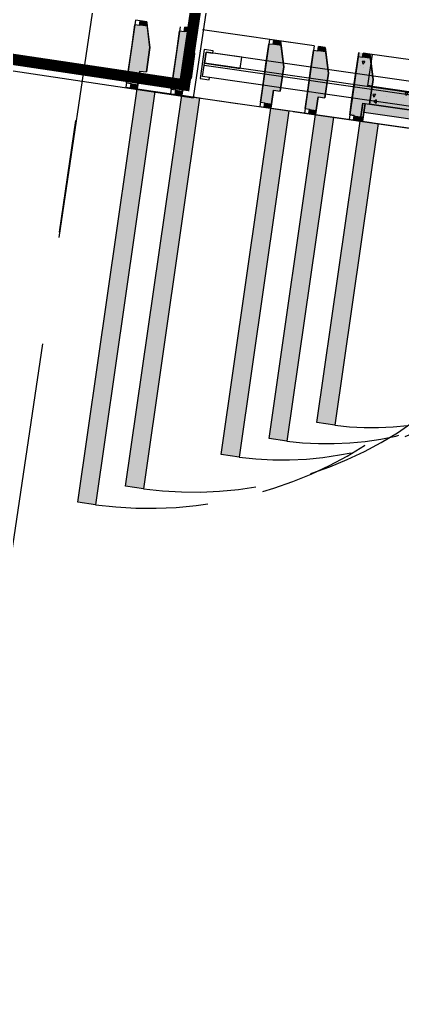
# Model space of a CAD drawing. Header units: millimetres. Extents: x 338 to 506, y 179 to 335.
# Drawn here: x 445.075 to 445.923, y 234.696 to 236.887 of the extents above; entities that cross this region are included whole.
import ezdxf

# ---------------------------------------------------------------- set-up
doc = ezdxf.new("R2010")
doc.units = ezdxf.units.MM
for name, pattern in [('CENTER', [2, 1.25, -0.25, 0.25, -0.25]), ('DASHED2', [0.375, 0.25, -0.125]), ('HIDDEN', [0.375, 0.25, -0.125])]:
    doc.linetypes.add(name, pattern=pattern)
for name, color, linetype in [('A-DOOR', 3, 'Continuous'), ('A-GLAZ', 142, 'Continuous'), ('COLUMNAS', 252, 'Continuous'), ('CUBIERTA', 254, 'Continuous'), ('EJES-COLUMNAS', 3, 'CENTER'), ('EJES_DE_COLUMNA', 255, 'DASHED2'), ('MUROS', 32, 'Continuous')]:
    doc.layers.add(name, color=color, linetype=linetype)

# ---------------------------------------------------------------- blocks, each defined once
blk = doc.blocks.new('*U919')
for p, q in [((0.035, 0.0047), (0.035, 0.7353)), ((0.035, 0.7353), (0.06, 0.7353)), ((0.06, 0.0047), (0.06, 0.7353)), ((0.065, 0.0047), (0.065, 0.7353)), ((0.09, 0.0047), (0.09, 0.7353)), ((0.09, 0.0047), (0.09, 0.7353)), ((0.09, 0.0047), (0.09, 0.7353)), ((0.09, 0.0047), (0.09, 0.7353)), ((0.035, 0.0047), (0.06, 0.0047)), ((0.065, 0.0047), (0.065, 0.0143))]:
    blk.add_line(p, q)
for points in [[(0.095, 0.74), (0.095, 0.72), (0.09, 0.72), (0.09, 0.7353), (0.035, 0.7353), (0.035, 0.72), (0.03, 0.72), (0.03, 0.74)], [(0.035, 0.7353), (0.06, 0.7353), (0.06, 0.655), (0.035, 0.655)], [(0.035, 0.0047), (0.06, 0.0047), (0.06, 0.0806), (0.035, 0.0806)], [(0.095, 0), (0.095, 0.02), (0.09, 0.02), (0.09, 0.0047), (0.035, 0.0047), (0.035, 0.02), (0.03, 0.02), (0.03, 0)]]:
    blk.add_lwpolyline(points, close=True)
blk = doc.blocks.new('*U1290')
at = {"color": 7, "linetype": 'Continuous'}
for p, q in [((1.01, -0.08), (1.01, -0.04)), ((1.36, -0.04), (1.36, -0.08))]:
    blk.add_line(p, q, dxfattribs=at)
at = {"color": 7, "linetype": 'Continuous', "extrusion": (0, 0, -1)}
for points in [[(-1.01, -0.04), (-1.36, -0.08), (-1.01, -0.08)], [(-1.01, -0.04), (-1.36, -0.04), (-1.36, -0.08)]]:
    blk.add_solid(points, dxfattribs=at)
blk = doc.blocks.new('*U1292')
at = {"color": 7, "linetype": 'Continuous'}
for p, q in [((1, -0.04), (1, -0.02)), ((1.37, -0.02), (1.37, -0.04))]:
    blk.add_line(p, q, dxfattribs=at)
at = {"color": 7, "linetype": 'Continuous', "extrusion": (0, 0, -1)}
for points in [[(-1, -0.02), (-1.37, -0.04), (-1, -0.04)], [(-1, -0.02), (-1.37, -0.02), (-1.37, -0.04)]]:
    blk.add_solid(points, dxfattribs=at)
blk = doc.blocks.new('*U1293')
at = {"color": 7, "linetype": 'Continuous'}
for p, q in [((1.37, -0.01), (1.37, 0)), ((1.39, 0), (1.39, -0.01)), ((1.37, -0.04), (1.37, -0.01)), ((1.4, -0.01), (1.4, -0.04)), ((1.36, -0.08), (1.36, -0.04)), ((1.4, -0.04), (1.4, -0.08)), ((1.37, -0.15), (1.37, -0.08)), ((1.4, -0.08), (1.4, -0.15))]:
    blk.add_line(p, q, dxfattribs=at)
at = {"color": 7, "linetype": 'Continuous', "extrusion": (0, 0, -1)}
for points in [[(-1.37, 0), (-1.39, -0.01), (-1.37, -0.01)], [(-1.37, 0), (-1.39, 0), (-1.39, -0.01)], [(-1.37, -0.01), (-1.4, -0.04), (-1.37, -0.04)], [(-1.37, -0.01), (-1.4, -0.01), (-1.4, -0.04)], [(-1.36, -0.04), (-1.4, -0.08), (-1.36, -0.08)], [(-1.36, -0.04), (-1.4, -0.04), (-1.4, -0.08)], [(-1.37, -0.08), (-1.4, -0.15), (-1.37, -0.15)], [(-1.37, -0.08), (-1.4, -0.08), (-1.4, -0.15)]]:
    blk.add_solid(points, dxfattribs=at)
blk = doc.blocks.new('*X1294')
at = {"color": 0}
for p, q in [((1.3949, -0.0141), (1.3949, -0.0141)), ((1.0331, -0.0501), (1.0361, -0.0433)), ((1.039, -0.049), (1.0361, -0.0433)), ((1.0399, -0.0433), (1.0399, -0.0433)), ((1.0406, -0.0436), (1.0406, -0.0436)), ((1.1734, -0.0412), (1.1734, -0.0412)), ((1.2473, -0.0418), (1.2473, -0.0418)), ((1.2889, -0.0434), (1.2889, -0.0434)), ((1.3778, -0.0334), (1.3778, -0.0334)), ((1.3979, -0.0416), (1.3979, -0.0416)), ((1.0331, -0.0501), (1.039, -0.049)), ((1.0803, -0.0668), (1.0728, -0.0608)), ((1.073, -0.0721), (1.0728, -0.0608)), ((1.0774, -0.0491), (1.0774, -0.0491)), ((1.1023, -0.0573), (1.1023, -0.0573)), ((1.1149, -0.0536), (1.1097, -0.05)), ((1.1103, -0.0574), (1.1097, -0.05)), ((1.1099, -0.0653), (1.1099, -0.0653)), ((1.1103, -0.0574), (1.1149, -0.0536)), ((1.1166, -0.0508), (1.1166, -0.0508)), ((1.1267, -0.0519), (1.1267, -0.0519)), ((1.158, -0.0613), (1.158, -0.0613)), ((1.1932, -0.0594), (1.1932, -0.0594)), ((1.2059, -0.0574), (1.2059, -0.0574)), ((1.2331, -0.0507), (1.2278, -0.0471)), ((1.2285, -0.0545), (1.2278, -0.0471)), ((1.2285, -0.0545), (1.2331, -0.0507)), ((1.254, -0.0534), (1.254, -0.0534)), ((1.2645, -0.0488), (1.2645, -0.0488)), ((1.2873, -0.0656), (1.2873, -0.0656)), ((1.3019, -0.0495), (1.3019, -0.0495)), ((1.324, -0.0493), (1.324, -0.0493)), ((1.3257, -0.0626), (1.3257, -0.0626)), ((1.3512, -0.0478), (1.346, -0.0442)), ((1.3466, -0.0516), (1.346, -0.0442)), ((1.3466, -0.0516), (1.3512, -0.0478)), ((1.3499, -0.0636), (1.3529, -0.0568)), ((1.3499, -0.0636), (1.3557, -0.0625)), ((1.35, -0.0455), (1.35, -0.0455)), ((1.3557, -0.0625), (1.3529, -0.0568)), ((1.3608, -0.0624), (1.3608, -0.0624)), ((1.3932, -0.061), (1.3932, -0.061)), ((1.0085, -0.0854), (1.0085, -0.0854)), ((1.014, -0.0732), (1.014, -0.0732)), ((1.0455, -0.0762), (1.0455, -0.0762)), ((1.062, -0.0692), (1.062, -0.0692)), ((1.0626, -0.0677), (1.0626, -0.0677)), ((1.073, -0.0721), (1.0803, -0.0668)), ((1.0779, -0.0748), (1.0779, -0.0748)), ((1.1297, -0.0725), (1.1297, -0.0725)), ((1.1393, -0.0752), (1.1393, -0.0752)), ((1.1635, -0.0712), (1.1635, -0.0712)), ((1.2031, -0.0693), (1.2031, -0.0693)), ((1.2356, -0.0679), (1.2356, -0.0679)), ((1.2496, -0.0795), (1.2496, -0.0795)), ((1.2574, -0.0742), (1.2499, -0.0683)), ((1.2502, -0.0795), (1.2499, -0.0683)), ((1.2502, -0.0795), (1.2574, -0.0742)), ((1.27, -0.0662), (1.27, -0.0662)), ((1.2786, -0.0798), (1.2786, -0.0798)), ((1.2792, -0.0774), (1.2822, -0.0705)), ((1.2792, -0.0774), (1.2851, -0.0762)), ((1.2851, -0.0762), (1.2822, -0.0705)), ((1.3466, -0.0737), (1.3466, -0.0737)), ((1.3746, -0.0719), (1.3746, -0.0719)), ((1.3874, -0.0764), (1.3874, -0.0764)), ((1.3725, -0.1071), (1.3725, -0.1071)), ((1.0017, -0.1298), (1, -0.1264)), ((1, -0.1316), (1.0014, -0.1314)), ((1.3839, -0.1184), (1.3839, -0.1184)), ((1.3839, -0.1321), (1.387, -0.1253)), ((1.3839, -0.1321), (1.3898, -0.131)), ((1.3898, -0.131), (1.387, -0.1253)), ((1.392, -0.1225), (1.392, -0.1225)), ((1, -0.143), (1, -0.143)), ((1, -0.15), (1, -0.15)), ((1, -0.15), (1, -0.15)), ((1, -0.15), (1, -0.15))]:
    blk.add_line(p, q, dxfattribs=at)
blk = doc.blocks.new('*U1300')
at = {"color": 7, "linetype": 'Continuous'}
for p, q in [((1.575, -0.01), (1.575, 0)), ((1.59, 0), (1.59, -0.01)), ((1.575, -0.04), (1.575, -0.01)), ((1.6, -0.01), (1.6, -0.04)), ((1.56, -0.095), (1.56, -0.04)), ((1.6, -0.04), (1.6, -0.095)), ((1.5723, -0.14), (1.56, -0.095)), ((1.6, -0.095), (1.6, -0.14)), ((1.575, -0.15), (1.5723, -0.14)), ((1.59, -0.14), (1.59, -0.15))]:
    blk.add_line(p, q, dxfattribs=at)
at = {"color": 7, "linetype": 'Continuous', "extrusion": (0, 0, -1)}
for points in [[(-1.575, 0), (-1.59, -0.01), (-1.575, -0.01)], [(-1.575, 0), (-1.59, 0), (-1.59, -0.01)], [(-1.575, -0.01), (-1.6, -0.04), (-1.575, -0.04)], [(-1.575, -0.01), (-1.6, -0.01), (-1.6, -0.04)], [(-1.56, -0.04), (-1.6, -0.095), (-1.56, -0.095)], [(-1.56, -0.04), (-1.6, -0.04), (-1.6, -0.095)], [(-1.56, -0.095), (-1.6, -0.14), (-1.5723, -0.14)], [(-1.56, -0.095), (-1.6, -0.095), (-1.6, -0.14)], [(-1.5723, -0.14), (-1.59, -0.15), (-1.575, -0.15)], [(-1.5723, -0.14), (-1.59, -0.14), (-1.59, -0.15)]]:
    blk.add_solid(points, dxfattribs=at)
blk = doc.blocks.new('*U1301')
at = {"color": 7, "linetype": 'Continuous'}
for p, q in [((1.575, -0.01), (1.575, 0)), ((1.59, 0), (1.59, -0.01)), ((1.575, -0.04), (1.575, -0.01)), ((1.6, -0.01), (1.6, -0.04)), ((1.56, -0.095), (1.56, -0.04)), ((1.6, -0.04), (1.6, -0.095)), ((1.5723, -0.14), (1.56, -0.095)), ((1.6, -0.095), (1.6, -0.14)), ((1.575, -0.15), (1.5723, -0.14)), ((1.59, -0.14), (1.59, -0.15))]:
    blk.add_line(p, q, dxfattribs=at)
at = {"color": 7, "linetype": 'Continuous', "extrusion": (0, 0, -1)}
for points in [[(-1.575, 0), (-1.59, -0.01), (-1.575, -0.01)], [(-1.575, 0), (-1.59, 0), (-1.59, -0.01)], [(-1.575, -0.01), (-1.6, -0.04), (-1.575, -0.04)], [(-1.575, -0.01), (-1.6, -0.01), (-1.6, -0.04)], [(-1.56, -0.04), (-1.6, -0.095), (-1.56, -0.095)], [(-1.56, -0.04), (-1.6, -0.04), (-1.6, -0.095)], [(-1.56, -0.095), (-1.6, -0.14), (-1.5723, -0.14)], [(-1.56, -0.095), (-1.6, -0.095), (-1.6, -0.14)], [(-1.5723, -0.14), (-1.59, -0.15), (-1.575, -0.15)], [(-1.5723, -0.14), (-1.59, -0.14), (-1.59, -0.15)]]:
    blk.add_solid(points, dxfattribs=at)
blk = doc.blocks.new('*U1305')
at = {"color": 7, "linetype": 'Continuous'}
for p, q in [((1.535, 0), (1.535, 0.775)), ((1.575, 0.775), (1.575, 0))]:
    blk.add_line(p, q, dxfattribs=at)
at = {"color": 7, "linetype": 'Continuous', "extrusion": (0, 0, -1)}
for points in [[(-1.535, 0.775), (-1.575, 0), (-1.535, 0)], [(-1.535, 0.775), (-1.575, 0.775), (-1.575, 0)]]:
    blk.add_solid(points, dxfattribs=at)
blk = doc.blocks.new('*U1306')
at = {"color": 7, "linetype": 'Continuous'}
for p, q in [((1.875, -0.01), (1.875, 0)), ((1.89, 0), (1.89, -0.01)), ((1.875, -0.04), (1.875, -0.01)), ((1.9, -0.01), (1.9, -0.04)), ((1.86, -0.095), (1.86, -0.04)), ((1.9, -0.04), (1.9, -0.095)), ((1.8723, -0.14), (1.86, -0.095)), ((1.9, -0.095), (1.9, -0.14)), ((1.875, -0.15), (1.8723, -0.14)), ((1.89, -0.14), (1.89, -0.15))]:
    blk.add_line(p, q, dxfattribs=at)
at = {"color": 7, "linetype": 'Continuous', "extrusion": (0, 0, -1)}
for points in [[(-1.875, 0), (-1.89, -0.01), (-1.875, -0.01)], [(-1.875, 0), (-1.89, 0), (-1.89, -0.01)], [(-1.875, -0.01), (-1.9, -0.04), (-1.875, -0.04)], [(-1.875, -0.01), (-1.9, -0.01), (-1.9, -0.04)], [(-1.86, -0.04), (-1.9, -0.095), (-1.86, -0.095)], [(-1.86, -0.04), (-1.9, -0.04), (-1.9, -0.095)], [(-1.86, -0.095), (-1.9, -0.14), (-1.8723, -0.14)], [(-1.86, -0.095), (-1.9, -0.095), (-1.9, -0.14)], [(-1.8723, -0.14), (-1.89, -0.15), (-1.875, -0.15)], [(-1.8723, -0.14), (-1.89, -0.14), (-1.89, -0.15)]]:
    blk.add_solid(points, dxfattribs=at)
blk = doc.blocks.new('*U1307')
at = {"color": 7, "linetype": 'Continuous'}
for p, q in [((1.875, -0.01), (1.875, 0)), ((1.89, 0), (1.89, -0.01)), ((1.875, -0.04), (1.875, -0.01)), ((1.9, -0.01), (1.9, -0.04)), ((1.86, -0.095), (1.86, -0.04)), ((1.9, -0.04), (1.9, -0.095)), ((1.8723, -0.14), (1.86, -0.095)), ((1.9, -0.095), (1.9, -0.14)), ((1.875, -0.15), (1.8723, -0.14)), ((1.89, -0.14), (1.89, -0.15))]:
    blk.add_line(p, q, dxfattribs=at)
at = {"color": 7, "linetype": 'Continuous', "extrusion": (0, 0, -1)}
for points in [[(-1.875, 0), (-1.89, -0.01), (-1.875, -0.01)], [(-1.875, 0), (-1.89, 0), (-1.89, -0.01)], [(-1.875, -0.01), (-1.9, -0.04), (-1.875, -0.04)], [(-1.875, -0.01), (-1.9, -0.01), (-1.9, -0.04)], [(-1.86, -0.04), (-1.9, -0.095), (-1.86, -0.095)], [(-1.86, -0.04), (-1.9, -0.04), (-1.9, -0.095)], [(-1.86, -0.095), (-1.9, -0.14), (-1.8723, -0.14)], [(-1.86, -0.095), (-1.9, -0.095), (-1.9, -0.14)], [(-1.8723, -0.14), (-1.89, -0.15), (-1.875, -0.15)], [(-1.8723, -0.14), (-1.89, -0.14), (-1.89, -0.15)]]:
    blk.add_solid(points, dxfattribs=at)
blk = doc.blocks.new('*U1310')
at = {"color": 7, "linetype": 'Continuous'}
for p, q in [((1.835, 0), (1.835, 0.925)), ((1.875, 0.925), (1.875, 0))]:
    blk.add_line(p, q, dxfattribs=at)
at = {"color": 7, "linetype": 'Continuous', "extrusion": (0, 0, -1)}
for points in [[(-1.835, 0.925), (-1.875, 0), (-1.835, 0)], [(-1.835, 0.925), (-1.875, 0.925), (-1.875, 0)]]:
    blk.add_solid(points, dxfattribs=at)
blk = doc.blocks.new('*U1312')
at = {"color": 7, "linetype": 'Continuous'}
for p, q in [((1.375, -0.01), (1.375, 0)), ((1.39, 0), (1.39, -0.01)), ((1.375, -0.04), (1.375, -0.01)), ((1.4, -0.01), (1.4, -0.04)), ((1.36, -0.095), (1.36, -0.04)), ((1.4, -0.04), (1.4, -0.095)), ((1.3723, -0.14), (1.36, -0.095)), ((1.4, -0.095), (1.4, -0.14)), ((1.375, -0.15), (1.3723, -0.14)), ((1.39, -0.14), (1.39, -0.15))]:
    blk.add_line(p, q, dxfattribs=at)
at = {"color": 7, "linetype": 'Continuous', "extrusion": (0, 0, -1)}
for points in [[(-1.375, 0), (-1.39, -0.01), (-1.375, -0.01)], [(-1.375, 0), (-1.39, 0), (-1.39, -0.01)], [(-1.375, -0.01), (-1.4, -0.04), (-1.375, -0.04)], [(-1.375, -0.01), (-1.4, -0.01), (-1.4, -0.04)], [(-1.36, -0.04), (-1.4, -0.095), (-1.36, -0.095)], [(-1.36, -0.04), (-1.4, -0.04), (-1.4, -0.095)], [(-1.36, -0.095), (-1.4, -0.14), (-1.3723, -0.14)], [(-1.36, -0.095), (-1.4, -0.095), (-1.4, -0.14)], [(-1.3723, -0.14), (-1.39, -0.15), (-1.375, -0.15)], [(-1.3723, -0.14), (-1.39, -0.14), (-1.39, -0.15)]]:
    blk.add_solid(points, dxfattribs=at)
blk = doc.blocks.new('*U1313')
at = {"color": 7, "linetype": 'Continuous'}
for p, q in [((1.375, -0.01), (1.375, 0)), ((1.39, 0), (1.39, -0.01)), ((1.375, -0.04), (1.375, -0.01)), ((1.4, -0.01), (1.4, -0.04)), ((1.36, -0.095), (1.36, -0.04)), ((1.4, -0.04), (1.4, -0.095)), ((1.3723, -0.14), (1.36, -0.095)), ((1.4, -0.095), (1.4, -0.14)), ((1.375, -0.15), (1.3723, -0.14)), ((1.39, -0.14), (1.39, -0.15))]:
    blk.add_line(p, q, dxfattribs=at)
at = {"color": 7, "linetype": 'Continuous', "extrusion": (0, 0, -1)}
for points in [[(-1.375, 0), (-1.39, -0.01), (-1.375, -0.01)], [(-1.375, 0), (-1.39, 0), (-1.39, -0.01)], [(-1.375, -0.01), (-1.4, -0.04), (-1.375, -0.04)], [(-1.375, -0.01), (-1.4, -0.01), (-1.4, -0.04)], [(-1.36, -0.04), (-1.4, -0.095), (-1.36, -0.095)], [(-1.36, -0.04), (-1.4, -0.04), (-1.4, -0.095)], [(-1.36, -0.095), (-1.4, -0.14), (-1.3723, -0.14)], [(-1.36, -0.095), (-1.4, -0.095), (-1.4, -0.14)], [(-1.3723, -0.14), (-1.39, -0.15), (-1.375, -0.15)], [(-1.3723, -0.14), (-1.39, -0.14), (-1.39, -0.15)]]:
    blk.add_solid(points, dxfattribs=at)
blk = doc.blocks.new('*U1316')
at = {"color": 7, "linetype": 'Continuous'}
for p, q in [((1.335, 0), (1.335, 0.675)), ((1.375, 0.675), (1.375, 0))]:
    blk.add_line(p, q, dxfattribs=at)
at = {"color": 7, "linetype": 'Continuous', "extrusion": (0, 0, -1)}
for points in [[(-1.335, 0.675), (-1.375, 0), (-1.335, 0)], [(-1.335, 0.675), (-1.375, 0.675), (-1.375, 0)]]:
    blk.add_solid(points, dxfattribs=at)
blk = doc.blocks.new('*U1318')
at = {"color": 7, "linetype": 'Continuous'}
for p, q in [((1.475, -0.01), (1.475, 0)), ((1.49, 0), (1.49, -0.01)), ((1.475, -0.04), (1.475, -0.01)), ((1.5, -0.01), (1.5, -0.04)), ((1.46, -0.095), (1.46, -0.04)), ((1.5, -0.04), (1.5, -0.095)), ((1.4723, -0.14), (1.46, -0.095)), ((1.5, -0.095), (1.5, -0.14)), ((1.475, -0.15), (1.4723, -0.14)), ((1.49, -0.14), (1.49, -0.15))]:
    blk.add_line(p, q, dxfattribs=at)
at = {"color": 7, "linetype": 'Continuous', "extrusion": (0, 0, -1)}
for points in [[(-1.475, 0), (-1.49, -0.01), (-1.475, -0.01)], [(-1.475, 0), (-1.49, 0), (-1.49, -0.01)], [(-1.475, -0.01), (-1.5, -0.04), (-1.475, -0.04)], [(-1.475, -0.01), (-1.5, -0.01), (-1.5, -0.04)], [(-1.46, -0.04), (-1.5, -0.095), (-1.46, -0.095)], [(-1.46, -0.04), (-1.5, -0.04), (-1.5, -0.095)], [(-1.46, -0.095), (-1.5, -0.14), (-1.4723, -0.14)], [(-1.46, -0.095), (-1.5, -0.095), (-1.5, -0.14)], [(-1.4723, -0.14), (-1.49, -0.15), (-1.475, -0.15)], [(-1.4723, -0.14), (-1.49, -0.14), (-1.49, -0.15)]]:
    blk.add_solid(points, dxfattribs=at)
blk = doc.blocks.new('*U1319')
at = {"color": 7, "linetype": 'Continuous'}
for p, q in [((1.475, -0.01), (1.475, 0)), ((1.49, 0), (1.49, -0.01)), ((1.475, -0.04), (1.475, -0.01)), ((1.5, -0.01), (1.5, -0.04)), ((1.46, -0.095), (1.46, -0.04)), ((1.5, -0.04), (1.5, -0.095)), ((1.4723, -0.14), (1.46, -0.095)), ((1.5, -0.095), (1.5, -0.14)), ((1.475, -0.15), (1.4723, -0.14)), ((1.49, -0.14), (1.49, -0.15))]:
    blk.add_line(p, q, dxfattribs=at)
at = {"color": 7, "linetype": 'Continuous', "extrusion": (0, 0, -1)}
for points in [[(-1.475, 0), (-1.49, -0.01), (-1.475, -0.01)], [(-1.475, 0), (-1.49, 0), (-1.49, -0.01)], [(-1.475, -0.01), (-1.5, -0.04), (-1.475, -0.04)], [(-1.475, -0.01), (-1.5, -0.01), (-1.5, -0.04)], [(-1.46, -0.04), (-1.5, -0.095), (-1.46, -0.095)], [(-1.46, -0.04), (-1.5, -0.04), (-1.5, -0.095)], [(-1.46, -0.095), (-1.5, -0.14), (-1.4723, -0.14)], [(-1.46, -0.095), (-1.5, -0.095), (-1.5, -0.14)], [(-1.4723, -0.14), (-1.49, -0.15), (-1.475, -0.15)], [(-1.4723, -0.14), (-1.49, -0.14), (-1.49, -0.15)]]:
    blk.add_solid(points, dxfattribs=at)
blk = doc.blocks.new('*U1322')
at = {"color": 7, "linetype": 'Continuous'}
for p, q in [((1.435, 0), (1.435, 0.725)), ((1.475, 0.725), (1.475, 0))]:
    blk.add_line(p, q, dxfattribs=at)
at = {"color": 7, "linetype": 'Continuous', "extrusion": (0, 0, -1)}
for points in [[(-1.435, 0.725), (-1.475, 0), (-1.435, 0)], [(-1.435, 0.725), (-1.475, 0.725), (-1.475, 0)]]:
    blk.add_solid(points, dxfattribs=at)
blk = doc.blocks.new('*U1326')
at = {"color": 7, "linetype": 'Continuous'}
for p, q in [((1.775, -0.01), (1.775, 0)), ((1.79, 0), (1.79, -0.01)), ((1.775, -0.04), (1.775, -0.01)), ((1.8, -0.01), (1.8, -0.04)), ((1.76, -0.095), (1.76, -0.04)), ((1.8, -0.04), (1.8, -0.095)), ((1.7723, -0.14), (1.76, -0.095)), ((1.8, -0.095), (1.8, -0.14)), ((1.775, -0.15), (1.7723, -0.14)), ((1.79, -0.14), (1.79, -0.15))]:
    blk.add_line(p, q, dxfattribs=at)
at = {"color": 7, "linetype": 'Continuous', "extrusion": (0, 0, -1)}
for points in [[(-1.775, 0), (-1.79, -0.01), (-1.775, -0.01)], [(-1.775, 0), (-1.79, 0), (-1.79, -0.01)], [(-1.775, -0.01), (-1.8, -0.04), (-1.775, -0.04)], [(-1.775, -0.01), (-1.8, -0.01), (-1.8, -0.04)], [(-1.76, -0.04), (-1.8, -0.095), (-1.76, -0.095)], [(-1.76, -0.04), (-1.8, -0.04), (-1.8, -0.095)], [(-1.76, -0.095), (-1.8, -0.14), (-1.7723, -0.14)], [(-1.76, -0.095), (-1.8, -0.095), (-1.8, -0.14)], [(-1.7723, -0.14), (-1.79, -0.15), (-1.775, -0.15)], [(-1.7723, -0.14), (-1.79, -0.14), (-1.79, -0.15)]]:
    blk.add_solid(points, dxfattribs=at)
blk = doc.blocks.new('*U1327')
at = {"color": 7, "linetype": 'Continuous'}
for p, q in [((1.775, -0.01), (1.775, 0)), ((1.79, 0), (1.79, -0.01)), ((1.775, -0.04), (1.775, -0.01)), ((1.8, -0.01), (1.8, -0.04)), ((1.76, -0.095), (1.76, -0.04)), ((1.8, -0.04), (1.8, -0.095)), ((1.7723, -0.14), (1.76, -0.095)), ((1.8, -0.095), (1.8, -0.14)), ((1.775, -0.15), (1.7723, -0.14)), ((1.79, -0.14), (1.79, -0.15))]:
    blk.add_line(p, q, dxfattribs=at)
at = {"color": 7, "linetype": 'Continuous', "extrusion": (0, 0, -1)}
for points in [[(-1.775, 0), (-1.79, -0.01), (-1.775, -0.01)], [(-1.775, 0), (-1.79, 0), (-1.79, -0.01)], [(-1.775, -0.01), (-1.8, -0.04), (-1.775, -0.04)], [(-1.775, -0.01), (-1.8, -0.01), (-1.8, -0.04)], [(-1.76, -0.04), (-1.8, -0.095), (-1.76, -0.095)], [(-1.76, -0.04), (-1.8, -0.04), (-1.8, -0.095)], [(-1.76, -0.095), (-1.8, -0.14), (-1.7723, -0.14)], [(-1.76, -0.095), (-1.8, -0.095), (-1.8, -0.14)], [(-1.7723, -0.14), (-1.79, -0.15), (-1.775, -0.15)], [(-1.7723, -0.14), (-1.79, -0.14), (-1.79, -0.15)]]:
    blk.add_solid(points, dxfattribs=at)
blk = doc.blocks.new('*U1330')
at = {"color": 7, "linetype": 'Continuous'}
for p, q in [((1.735, 0), (1.735, 0.875)), ((1.775, 0.875), (1.775, 0))]:
    blk.add_line(p, q, dxfattribs=at)
at = {"color": 7, "linetype": 'Continuous', "extrusion": (0, 0, -1)}
for points in [[(-1.735, 0.875), (-1.775, 0), (-1.735, 0)], [(-1.735, 0.875), (-1.775, 0.875), (-1.775, 0)]]:
    blk.add_solid(points, dxfattribs=at)
blk = doc.blocks.new('*U920')
for p, q in [((1.39, 0), (1.37, 0)), ((1.39, 0), (1.37, 0)), ((1.37, 0), (1.37, -0.04)), ((1.39, 0), (1.39, -0.01)), ((1.39, -0.01), (1.39, 0)), ((1.39, -0.01), (1.4, -0.01)), ((1.4, -0.01), (1.39, -0.01)), ((1.4, -0.14), (1.4, -0.01)), ((1.4, -0.14), (1.4, -0.01)), ((1.37, -0.04), (1.36, -0.04)), ((1.36, -0.04), (1.36, -0.08)), ((1.36, -0.08), (1.37, -0.08)), ((1.37, -0.15), (1.37, -0.08))]:
    blk.add_line(p, q)
for points in [[(1.835, 0), (1.835, 0.925), (1.875, 0.925), (1.875, 0)], [(1.735, 0), (1.735, 0.875), (1.775, 0.875), (1.775, 0)], [(1.535, 0), (1.535, 0.775), (1.575, 0.775), (1.575, 0)], [(1.435, 0), (1.435, 0.725), (1.475, 0.725), (1.475, 0)], [(1.335, 0), (1.335, 0.675), (1.375, 0.675), (1.375, 0)], [(1.4, -0.01), (1.39, -0.01), (1.39, 0), (1.375, 0), (1.375, -0.04), (1.36, -0.04), (1.36, -0.095), (1.375, -0.15), (1.39, -0.15), (1.39, -0.14), (1.4, -0.14)], [(1.4, -0.01), (1.39, -0.01), (1.39, 0), (1.375, 0), (1.375, -0.04), (1.36, -0.04), (1.36, -0.095), (1.375, -0.15), (1.39, -0.15), (1.39, -0.14), (1.4, -0.14)], [(1.5, -0.01), (1.49, -0.01), (1.49, 0), (1.475, 0), (1.475, -0.04), (1.46, -0.04), (1.46, -0.095), (1.475, -0.15), (1.49, -0.15), (1.49, -0.14), (1.5, -0.14)], [(1.5, -0.01), (1.49, -0.01), (1.49, 0), (1.475, 0), (1.475, -0.04), (1.46, -0.04), (1.46, -0.095), (1.475, -0.15), (1.49, -0.15), (1.49, -0.14), (1.5, -0.14)], [(1.6, -0.01), (1.59, -0.01), (1.59, 0), (1.575, 0), (1.575, -0.04), (1.56, -0.04), (1.56, -0.095), (1.575, -0.15), (1.59, -0.15), (1.59, -0.14), (1.6, -0.14)], [(1.6, -0.01), (1.59, -0.01), (1.59, 0), (1.575, 0), (1.575, -0.04), (1.56, -0.04), (1.56, -0.095), (1.575, -0.15), (1.59, -0.15), (1.59, -0.14), (1.6, -0.14)], [(1.8, -0.01), (1.79, -0.01), (1.79, 0), (1.775, 0), (1.775, -0.04), (1.76, -0.04), (1.76, -0.095), (1.775, -0.15), (1.79, -0.15), (1.79, -0.14), (1.8, -0.14)], [(1.8, -0.01), (1.79, -0.01), (1.79, 0), (1.775, 0), (1.775, -0.04), (1.76, -0.04), (1.76, -0.095), (1.775, -0.15), (1.79, -0.15), (1.79, -0.14), (1.8, -0.14)], [(1.9, -0.01), (1.89, -0.01), (1.89, 0), (1.875, 0), (1.875, -0.04), (1.86, -0.04), (1.86, -0.095), (1.875, -0.15), (1.89, -0.15), (1.89, -0.14), (1.9, -0.14)], [(1.9, -0.01), (1.89, -0.01), (1.89, 0), (1.875, 0), (1.875, -0.04), (1.86, -0.04), (1.86, -0.095), (1.875, -0.15), (1.89, -0.15), (1.89, -0.14), (1.9, -0.14)], [(1, -0.02), (1.37, -0.02), (1.37, -0.04), (1.36, -0.04), (1, -0.04)], [(1.36, -0.08), (1.01, -0.08), (1.01, -0.04), (1.36, -0.04)]]:
    blk.add_lwpolyline(points, close=True)
at = {"color": 251, "linetype": 'HIDDEN'}
blk.add_lwpolyline([(0, -0.15), (1.4, -0.15), (1.4, 0), (0, 0), (0, -0.149)], dxfattribs=at)
for points in [[(0, -0.15), (1.6, -0.15), (1.6, 0), (0, 0)], [(0, -0.15), (1.9, -0.15), (1.9, 0), (0, 0)], [(0, -0.15), (1.4, -0.15), (1.4, 0), (0, 0)], [(0, -0.15), (1.5, -0.15), (1.5, 0), (0, 0)], [(0, -0.15), (1.8, -0.15), (1.8, 0), (0, 0)]]:
    blk.add_lwpolyline(points, close=True, dxfattribs=at)
blk.add_lwpolyline([(1.37, -0.04), (1.36, -0.04)])
for centre, radius, start, end in [((1.845, 0.0296), 0.8955, 90.6398, 181.8922), ((1.745, 0.0295), 0.8455, 90.6777, 182.0024), ((1.545, 0.0295), 0.7456, 90.7685, 182.2663), ((1.445, 0.0294), 0.6956, 90.8237, 182.4263), ((1.345, 0.0294), 0.6457, 90.8874, 182.6105)]:
    blk.add_arc(centre, radius, start, end, dxfattribs=at)
at = {"color": 7, "linetype": 'Continuous'}
for name in ['*U1310', '*U1330', '*U1305', '*U1322', '*U1316', '*U1293', '*U1312', '*U1313', '*U1318', '*U1319', '*U1300', '*U1301', '*U1326', '*U1327', '*U1306', '*U1307', '*U1292', '*U1290']:
    blk.add_blockref(name, (0, 0), dxfattribs=at)
at = {"color": 250, "linetype": 'Continuous'}
blk.add_blockref('*X1294', (0, 0), dxfattribs=at)
blk = doc.blocks.new('EJES_ESTRUCTURALES')
at = {"layer": 'EJES_DE_COLUMNA', "color": 9, "linetype": 'CENTER'}
blk.add_line((661.47768, 144.50228), (759.37077, 144.5063), dxfattribs=at)
blk = doc.blocks.new('COLUMNAS')
at = {"layer": 'COLUMNAS', "color": 6}
blk.add_lwpolyline([(-584.4662, 168.586), (-584.9662, 168.586), (-584.9662, 168.086), (-584.4662, 168.086), (-584.4662, 168.586)], dxfattribs=at)
at = {"layer": 'COLUMNAS', "color": 6, "const_width": 0.025}
blk.add_lwpolyline([(-584.9412, 168.1101), (-584.4912, 168.1101), (-584.4912, 168.5601), (-584.9412, 168.5601)], close=True, dxfattribs=at)
at = {"layer": 'EJES-COLUMNAS'}
blk.add_line((-584.1162, 168.336), (-585.3162, 168.336), dxfattribs=at)
blk = doc.blocks.new('A$C7152A42C')
at = {"layer": 'A-DOOR', "extrusion": (2.33163e-06, -0.000958086, 1), "rotation": 90.2788704429597}
blk.add_blockref('*U920', (62.1054, 47.21952, -0.0451), dxfattribs=at)
at = {"layer": 'A-GLAZ', "extrusion": (2.33163e-06, -0.000958086, 1), "xscale": -1, "rotation": 0.2788720030836433}
blk.add_blockref('*U919', (62.23803, 48.22017, -0.0451), dxfattribs=at)
at = {"layer": 'CUBIERTA'}
blk.add_blockref('COLUMNAS', (647.06158, -119.11823), dxfattribs=at)
at = {"layer": 'EJES_DE_COLUMNA'}
blk.add_blockref('EJES_ESTRUCTURALES', (-631.22088, -95.28525), dxfattribs=at)

msp = doc.modelspace()

# ---------------------------------------------------------------- block references
at = {"layer": 'MUROS', "color": 32, "rotation": 81.53046525965426}
msp.add_blockref('A$C7152A42C', (484.7482, 168.0844), dxfattribs=at)

doc.saveas('drawing.dxf')
